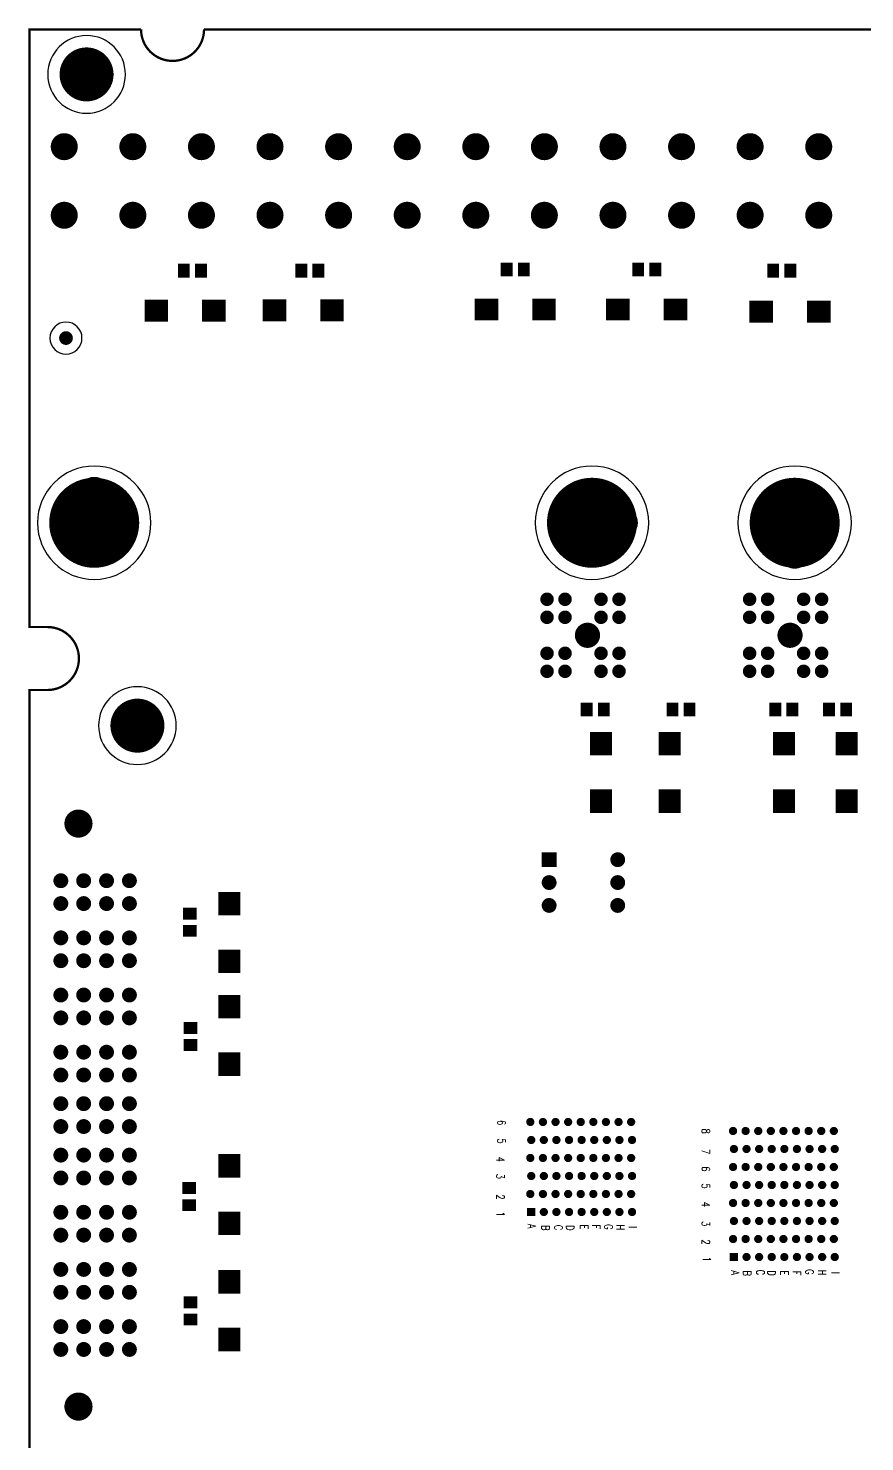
# Model space of a CAD drawing. Extents: x 0 to 432, y 0 to 280.
# Drawn here: x -0.1 to 92.8, y 122.5 to 279.5 of the extents above; entities that cross this region are included whole.
import ezdxf

# ---------------------------------------------------------------- set-up
doc = ezdxf.new("R2010")
doc.units = 0
doc.header["$MEASUREMENT"] = 0
doc.linetypes.add('KEEPOUT_00011000$0', pattern=[2, 1, 1])
doc.linetypes.add('KEEPOUT_00011110$0', pattern=[2, 1, 1])
doc.layers.get('0').update_dxf_attribs({"linetype": 'CONTINUOUS'})
for name, color, linetype in [('BOARD_OUTLINE_00', 3, 'CONTINUOUS'), ('DRIL_PLTE_THRU_07', 176, 'CONTINUOUS'), ('DRIL_SYMBOL', 3, 'CONTINUOUS'), ('KEEPOUT_-1', 3, 'CONTINUOUS'), ('KEEPOUT_00', 6, 'CONTINUOUS'), ('KEEPOUT_07', 6, 'CONTINUOUS'), ('PADS_INNER', 5, 'CONTINUOUS'), ('PADS_TOP', 1, 'CONTINUOUS'), ('PART_TOP_TEXT_26', 112, 'CONTINUOUS')]:
    doc.layers.add(name, color=color, linetype=linetype)
doc.styles.add('W0$127', font='simplex', dxfattribs={"width": 0.75})

# ---------------------------------------------------------------- blocks, each defined once
blk = doc.blocks.new('BOARD_1')
at = {"layer": 'BOARD_OUTLINE_00', "const_width": 0.254}
blk.add_lwpolyline([(290.399978, 279.4), (139.400026, 279.4, -1), (132.4, 279.4), (19.4, 279.4, -1), (12.4, 279.4), (0, 279.4), (0, 213.01), (2, 213.01, -1), (2, 206.01), (0, 206.01), (0, 63), (2, 63, -1), (2, 56), (0, 56), (0, 0), (431.8, 0)], format="xyb", dxfattribs=at)
blk = doc.blocks.new('PART_BODY_TOP_1039')
at = {"layer": 'KEEPOUT_-1', "linetype": 'KEEPOUT_00011000$0'}
blk.add_lwpolyline([(-6.3, 0, 1), (6.3, 0, 1)], format="xyb", close=True, dxfattribs=at)
at = {"layer": 'KEEPOUT_07', "linetype": 'KEEPOUT_00011000$0'}
blk.add_lwpolyline([(-6.3, 0, 1), (6.3, 0, 1)], format="xyb", close=True, dxfattribs=at)
blk = doc.blocks.new('DRIL_SYMBOL_5$15')
at = {"layer": 'DRIL_SYMBOL', "const_width": 0.0508}
for points in [[(-0.254, 0), (0.254, 0)], [(0, -0.254), (0, 0.254)]]:
    blk.add_lwpolyline(points, dxfattribs=at)
blk = doc.blocks.new('DRIL_HOLE_5$15')
at = {"const_width": 2.575}
blk.add_lwpolyline([(-1.2875, 0, 1), (1.2875, 0, 1)], format="xyb", close=True, dxfattribs=at)
blk.add_blockref('DRIL_SYMBOL_5$15', (0, 0))
blk = doc.blocks.new('PAD_0')
at = {"const_width": 5}
blk.add_lwpolyline([(0, -2.5, 1), (0, 2.5, 1)], format="xyb", close=True, dxfattribs=at)
blk = doc.blocks.new('STK_TOP_6')
at = {"layer": 'DRIL_PLTE_THRU_07'}
blk.add_blockref('DRIL_HOLE_5$15', (0, 0), dxfattribs=at)
at = {"layer": 'PADS_INNER'}
blk.add_blockref('PAD_0', (0, 0), dxfattribs=at)
at = {"layer": 'PADS_TOP'}
blk.add_blockref('PAD_0', (0, 0), dxfattribs=at)
blk = doc.blocks.new('DRIL_SYMBOL_2$55')
at = {"layer": 'DRIL_SYMBOL', "const_width": 0.0508}
for points in [[(-0.254, 0), (0.254, 0)], [(0, -0.254), (0, 0.254)]]:
    blk.add_lwpolyline(points, dxfattribs=at)
blk = doc.blocks.new('DRIL_HOLE_2$55')
at = {"const_width": 1.275}
blk.add_lwpolyline([(-0.6375, 0, 1), (0.6375, 0, 1)], format="xyb", close=True, dxfattribs=at)
blk.add_blockref('DRIL_SYMBOL_2$55', (0, 0))
blk = doc.blocks.new('PAD_1')
at = {"const_width": 1.75}
blk.add_lwpolyline([(0, -0.875, 1), (0, 0.875, 1)], format="xyb", close=True, dxfattribs=at)
blk = doc.blocks.new('STK_TOP_7')
at = {"layer": 'DRIL_PLTE_THRU_07'}
blk.add_blockref('DRIL_HOLE_2$55', (0, 0), dxfattribs=at)
at = {"layer": 'PADS_INNER'}
blk.add_blockref('PAD_1', (0, 0), dxfattribs=at)
at = {"layer": 'PADS_TOP'}
blk.add_blockref('PAD_1', (0, 0), dxfattribs=at)
blk = doc.blocks.new('SYM_TOP_5')
for name, p in [('PART_BODY_TOP_1039', (0, 0)), ('STK_TOP_6', (0, 0)), ('STK_TOP_7', (3.35, 0))]:
    blk.add_blockref(name, p)
blk = doc.blocks.new('PART_TOP_0')
blk.add_blockref('SYM_TOP_5', (0, 0))
blk = doc.blocks.new('PART_TOP_2')
blk.add_blockref('SYM_TOP_5', (0, 0))
blk = doc.blocks.new('PART_TOP_7')
blk.add_blockref('SYM_TOP_5', (0, 0))
blk = doc.blocks.new('PART_BODY_TOP_1041')
at = {"layer": 'PART_TOP_TEXT_26', "style": 'W0$127', "width": 0.75}
for s, p in [('I', (8.636, 5.2832)), ('G', (8.3566, 2.413)), ('H', (8.4074, 3.81)), ('F', (8.5344, 0.9906)), ('E', (8.509, -0.381)), ('D', (8.4836, -1.8034)), ('C', (8.4074, -3.048)), ('B', (8.509, -4.5212)), ('A', (8.4836, -5.842)), ('8', (-7.2644, -9.1186)), ('7', (-4.9784, -9.1186)), ('6', (-3.0734, -9.1186)), ('5', (-1.1684, -9.1186)), ('4', (0.8636, -9.1186)), ('3', (3.0226, -9.1186)), ('2', (5.0546, -9.1186)), ('1', (6.9596, -8.9916))]:
    blk.add_text(s, height=0.889, dxfattribs=at).set_placement(p)
blk = doc.blocks.new('DRIL_SYMBOL_0$5')
at = {"layer": 'DRIL_SYMBOL', "const_width": 0.0508}
for points in [[(-0.254, 0), (0.254, 0)], [(0, -0.254), (0, 0.254)]]:
    blk.add_lwpolyline(points, dxfattribs=at)
blk = doc.blocks.new('DRIL_HOLE_0$5')
at = {"const_width": 0.25}
blk.add_lwpolyline([(-0.125, 0, 1), (0.125, 0, 1)], format="xyb", close=True, dxfattribs=at)
blk.add_blockref('DRIL_SYMBOL_0$5', (0, 0))
blk = doc.blocks.new('PAD_2')
at = {"const_width": 0.4572}
blk.add_lwpolyline([(0, -0.2286, 1), (0, 0.2286, 1)], format="xyb", close=True, dxfattribs=at)
blk = doc.blocks.new('STK_TOP_8')
at = {"layer": 'DRIL_PLTE_THRU_07'}
blk.add_blockref('DRIL_HOLE_0$5', (0, 0), dxfattribs=at)
at = {"layer": 'PADS_INNER'}
blk.add_blockref('PAD_2', (0, 0), dxfattribs=at)
at = {"layer": 'PADS_TOP'}
blk.add_blockref('PAD_2', (0, 0), dxfattribs=at)
blk = doc.blocks.new('PAD_4')
at = {"const_width": 0.9144}
blk.add_lwpolyline([(-0.4572, 0), (0.4572, 0)], dxfattribs=at)
blk = doc.blocks.new('STK_TOP_10')
at = {"layer": 'DRIL_PLTE_THRU_07'}
blk.add_blockref('DRIL_HOLE_0$5', (0, 0), dxfattribs=at)
at = {"layer": 'PADS_INNER'}
blk.add_blockref('PAD_4', (0, 0), dxfattribs=at)
at = {"layer": 'PADS_TOP'}
blk.add_blockref('PAD_4', (0, 0), dxfattribs=at)
blk = doc.blocks.new('SYM_TOP_7')
for name, p in [('STK_TOP_8', (-7, 5.55)), ('PART_BODY_TOP_1041', (0, 0)), ('STK_TOP_8', (-5, 5.65)), ('STK_TOP_8', (-3, 5.55)), ('STK_TOP_8', (-1, 5.65)), ('STK_TOP_8', (1, 5.55)), ('STK_TOP_8', (3, 5.65)), ('STK_TOP_8', (5, 5.55)), ('STK_TOP_8', (7, 5.65)), ('STK_TOP_8', (-7, 4.15)), ('STK_TOP_8', (-7, 2.75)), ('STK_TOP_8', (-5, 4.25)), ('STK_TOP_8', (-5, 2.85)), ('STK_TOP_8', (-3, 4.15)), ('STK_TOP_8', (-3, 2.75)), ('STK_TOP_8', (-1, 4.25)), ('STK_TOP_8', (-1, 2.85)), ('STK_TOP_8', (1, 4.15)), ('STK_TOP_8', (1, 2.75)), ('STK_TOP_8', (3, 4.25)), ('STK_TOP_8', (3, 2.85)), ('STK_TOP_8', (5, 4.15)), ('STK_TOP_8', (5, 2.75)), ('STK_TOP_8', (7, 4.25)), ('STK_TOP_8', (7, 2.85)), ('STK_TOP_8', (-7, 1.35)), ('STK_TOP_8', (-5, 1.45)), ('STK_TOP_8', (-3, 1.35)), ('STK_TOP_8', (-1, 1.45)), ('STK_TOP_8', (1, 1.35)), ('STK_TOP_8', (3, 1.45)), ('STK_TOP_8', (5, 1.35)), ('STK_TOP_8', (7, 1.45)), ('STK_TOP_8', (-7, -0.05)), ('STK_TOP_8', (-5, 0.05)), ('STK_TOP_8', (-3, -0.05)), ('STK_TOP_8', (-1, 0.05)), ('STK_TOP_8', (1, -0.05)), ('STK_TOP_8', (3, 0.05)), ('STK_TOP_8', (5, -0.05)), ('STK_TOP_8', (7, 0.05)), ('STK_TOP_8', (-7, -1.45)), ('STK_TOP_8', (-5, -1.35)), ('STK_TOP_8', (-3, -1.45)), ('STK_TOP_8', (-1, -1.35)), ('STK_TOP_8', (1, -1.45)), ('STK_TOP_8', (3, -1.35)), ('STK_TOP_8', (5, -1.45)), ('STK_TOP_8', (7, -1.35)), ('STK_TOP_8', (-7, -2.85)), ('STK_TOP_8', (-5, -2.75)), ('STK_TOP_8', (-3, -2.85)), ('STK_TOP_8', (-1, -2.75)), ('STK_TOP_8', (1, -2.85)), ('STK_TOP_8', (3, -2.75)), ('STK_TOP_8', (5, -2.85)), ('STK_TOP_8', (7, -2.75)), ('STK_TOP_8', (-7, -4.25)), ('STK_TOP_8', (-5, -4.15)), ('STK_TOP_8', (-3, -4.25)), ('STK_TOP_8', (-1, -4.15)), ('STK_TOP_8', (1, -4.25)), ('STK_TOP_8', (3, -4.15)), ('STK_TOP_8', (5, -4.25)), ('STK_TOP_8', (7, -4.15)), ('STK_TOP_8', (-7, -5.65)), ('STK_TOP_8', (-5, -5.55)), ('STK_TOP_8', (-3, -5.65)), ('STK_TOP_8', (-1, -5.55)), ('STK_TOP_8', (1, -5.65)), ('STK_TOP_8', (3, -5.55)), ('STK_TOP_8', (5, -5.65)), ('STK_TOP_10', (7, -5.55))]:
    blk.add_blockref(name, p)
blk = doc.blocks.new('PART_TOP_53')
blk.add_blockref('SYM_TOP_7', (0, 0))
blk = doc.blocks.new('DRIL_SYMBOL_1$6')
at = {"layer": 'DRIL_SYMBOL', "const_width": 0.0508}
for points in [[(-0.254, 0), (0.254, 0)], [(0, -0.254), (0, 0.254)]]:
    blk.add_lwpolyline(points, dxfattribs=at)
blk = doc.blocks.new('DRIL_HOLE_1$6')
at = {"const_width": 0.8}
blk.add_lwpolyline([(-0.4, 0, 1), (0.4, 0, 1)], format="xyb", close=True, dxfattribs=at)
blk.add_blockref('DRIL_SYMBOL_1$6', (0, 0))
blk = doc.blocks.new('PAD_5')
at = {"const_width": 1.5}
blk.add_lwpolyline([(0, -0.75, 1), (0, 0.75, 1)], format="xyb", close=True, dxfattribs=at)
blk = doc.blocks.new('PAD_7')
at = {"const_width": 3}
blk.add_lwpolyline([(-1.5, 0), (1.5, 0)], dxfattribs=at)
blk = doc.blocks.new('STK_TOP_13')
at = {"layer": 'DRIL_PLTE_THRU_07'}
blk.add_blockref('DRIL_HOLE_1$6', (0, 0), dxfattribs=at)
at = {"layer": 'PADS_INNER'}
blk.add_blockref('PAD_5', (0, 0), dxfattribs=at)
at = {"layer": 'PADS_TOP'}
blk.add_blockref('PAD_7', (0, 0), dxfattribs=at)
blk = doc.blocks.new('STK_TOP_12')
at = {"layer": 'DRIL_PLTE_THRU_07'}
blk.add_blockref('DRIL_HOLE_1$6', (0, 0), dxfattribs=at)
at = {"layer": 'PADS_INNER'}
blk.add_blockref('PAD_5', (0, 0), dxfattribs=at)
at = {"layer": 'PADS_TOP'}
blk.add_blockref('PAD_5', (0, 0), dxfattribs=at)
blk = doc.blocks.new('SYM_TOP_11')
for name, p in [('STK_TOP_12', (-49.7078, 3.6322)), ('STK_TOP_12', (-42.0878, 3.6322)), ('STK_TOP_12', (-34.4678, 3.6322)), ('STK_TOP_12', (-26.8478, 3.6322)), ('STK_TOP_12', (-19.2278, 3.6322)), ('STK_TOP_12', (-11.6078, 3.6322)), ('STK_TOP_12', (-3.9878, 3.6322)), ('STK_TOP_12', (3.6322, 3.6322)), ('STK_TOP_12', (11.2522, 3.6322)), ('STK_TOP_12', (18.8722, 3.6322)), ('STK_TOP_12', (26.4922, 3.6322)), ('STK_TOP_12', (34.1122, 3.6322)), ('STK_TOP_12', (41.7322, 3.6322)), ('STK_TOP_12', (49.3522, 3.6322)), ('STK_TOP_13', (-49.7078, -3.9878)), ('STK_TOP_12', (-42.0878, -3.9878)), ('STK_TOP_12', (-34.4678, -3.9878)), ('STK_TOP_12', (-26.8478, -3.9878)), ('STK_TOP_12', (-19.2278, -3.9878)), ('STK_TOP_12', (-11.6078, -3.9878)), ('STK_TOP_12', (-3.9878, -3.9878)), ('STK_TOP_12', (3.6322, -3.9878)), ('STK_TOP_12', (11.2522, -3.9878)), ('STK_TOP_12', (18.8722, -3.9878)), ('STK_TOP_12', (26.4922, -3.9878)), ('STK_TOP_12', (34.1122, -3.9878)), ('STK_TOP_12', (41.7322, -3.9878)), ('STK_TOP_12', (49.3522, -3.9878))]:
    blk.add_blockref(name, p)
blk = doc.blocks.new('PART_TOP_80')
blk.add_blockref('SYM_TOP_11', (0, 0))
blk = doc.blocks.new('DRIL_SYMBOL_1$01981')
at = {"layer": 'DRIL_SYMBOL', "const_width": 0.0508}
for points in [[(-0.254, 0), (0.254, 0)], [(0, -0.254), (0, 0.254)]]:
    blk.add_lwpolyline(points, dxfattribs=at)
blk = doc.blocks.new('DRIL_HOLE_1$01981')
at = {"const_width": 0.509905}
blk.add_lwpolyline([(-0.254952, 0, 1), (0.254952, 0, 1)], format="xyb", close=True, dxfattribs=at)
blk.add_blockref('DRIL_SYMBOL_1$01981', (0, 0))
blk = doc.blocks.new('PAD_8')
at = {"const_width": 0.827405}
blk.add_lwpolyline([(0, -0.413702, 1), (0, 0.413702, 1)], format="xyb", close=True, dxfattribs=at)
blk = doc.blocks.new('STK_TOP_14')
at = {"layer": 'DRIL_PLTE_THRU_07'}
blk.add_blockref('DRIL_HOLE_1$01981', (0, 0), dxfattribs=at)
at = {"layer": 'PADS_INNER'}
blk.add_blockref('PAD_8', (0, 0), dxfattribs=at)
at = {"layer": 'PADS_TOP'}
blk.add_blockref('PAD_8', (0, 0), dxfattribs=at)
blk = doc.blocks.new('DRIL_SYMBOL_2$489962')
at = {"layer": 'DRIL_SYMBOL', "const_width": 0.0508}
for points in [[(-0.254, 0), (0.254, 0)], [(0, -0.254), (0, 0.254)]]:
    blk.add_lwpolyline(points, dxfattribs=at)
blk = doc.blocks.new('DRIL_HOLE_2$489962')
at = {"const_width": 1.24498}
blk.add_lwpolyline([(-0.62249, 0, 1), (0.62249, 0, 1)], format="xyb", close=True, dxfattribs=at)
blk.add_blockref('DRIL_SYMBOL_2$489962', (0, 0))
blk = doc.blocks.new('PAD_10')
at = {"const_width": 1.56248}
blk.add_lwpolyline([(0, -0.78124, 1), (0, 0.78124, 1)], format="xyb", close=True, dxfattribs=at)
blk = doc.blocks.new('STK_TOP_15')
at = {"layer": 'DRIL_PLTE_THRU_07'}
blk.add_blockref('DRIL_HOLE_2$489962', (0, 0), dxfattribs=at)
at = {"layer": 'PADS_INNER'}
blk.add_blockref('PAD_10', (0, 0), dxfattribs=at)
at = {"layer": 'PADS_TOP'}
blk.add_blockref('PAD_10', (0, 0), dxfattribs=at)
blk = doc.blocks.new('SYM_TOP_12')
for name, p in [('STK_TOP_14', (-58.424572, 5.660136)), ('STK_TOP_14', (-55.884572, 5.660136)), ('STK_TOP_14', (-52.074572, 5.660136)), ('STK_TOP_14', (-49.534572, 5.660136)), ('STK_TOP_14', (-45.724572, 5.660136)), ('STK_TOP_14', (-43.184572, 5.660136)), ('STK_TOP_14', (-39.374572, 5.660136)), ('STK_TOP_14', (-36.834572, 5.660136)), ('STK_TOP_14', (-33.654746, 5.660136)), ('STK_TOP_14', (-31.114746, 5.660136)), ('STK_TOP_14', (-27.939746, 5.660136)), ('STK_TOP_14', (-25.399746, 5.660136)), ('STK_TOP_14', (-21.589746, 5.660136)), ('STK_TOP_14', (-19.049746, 5.660136)), ('STK_TOP_14', (-15.239746, 5.660136)), ('STK_TOP_14', (-12.699746, 5.660136)), ('STK_TOP_14', (-8.889746, 5.660136)), ('STK_TOP_14', (-6.349746, 5.660136)), ('STK_TOP_14', (-58.424572, 3.120136)), ('STK_TOP_14', (-55.884572, 3.120136)), ('STK_TOP_14', (-52.074572, 3.120136)), ('STK_TOP_14', (-49.534572, 3.120136)), ('STK_TOP_14', (-45.724572, 3.120136)), ('STK_TOP_14', (-43.184572, 3.120136)), ('STK_TOP_14', (-39.374572, 3.120136)), ('STK_TOP_14', (-36.834572, 3.120136)), ('STK_TOP_14', (-33.654746, 3.120136)), ('STK_TOP_14', (-31.114746, 3.120136)), ('STK_TOP_14', (-27.939746, 3.120136)), ('STK_TOP_14', (-25.399746, 3.120136)), ('STK_TOP_14', (-21.589746, 3.120136)), ('STK_TOP_14', (-19.049746, 3.120136)), ('STK_TOP_14', (-15.239746, 3.120136)), ('STK_TOP_14', (-12.699746, 3.120136)), ('STK_TOP_14', (-8.889746, 3.120136)), ('STK_TOP_14', (-6.349746, 3.120136)), ('STK_TOP_15', (-64.769746, 0)), ('STK_TOP_14', (-58.424572, 0.580136)), ('STK_TOP_14', (-55.884572, 0.580136)), ('STK_TOP_14', (-52.074572, 0.580136)), ('STK_TOP_14', (-49.534572, 0.580136)), ('STK_TOP_14', (-45.724572, 0.580136)), ('STK_TOP_14', (-43.184572, 0.580136)), ('STK_TOP_14', (-39.374572, 0.580136)), ('STK_TOP_14', (-36.834572, 0.580136)), ('STK_TOP_14', (-33.654746, 0.580136)), ('STK_TOP_14', (-31.114746, 0.580136)), ('STK_TOP_14', (-27.939746, 0.580136)), ('STK_TOP_14', (-25.399746, 0.580136)), ('STK_TOP_14', (-21.589746, 0.580136)), ('STK_TOP_14', (-19.049746, 0.580136)), ('STK_TOP_14', (-15.239746, 0.580136)), ('STK_TOP_14', (-12.699746, 0.580136)), ('STK_TOP_14', (-8.889746, 0.580136)), ('STK_TOP_14', (-6.349746, 0.580136)), ('STK_TOP_15', (0, 0)), ('STK_TOP_14', (-58.424572, -1.959864)), ('STK_TOP_14', (-55.884572, -1.959864)), ('STK_TOP_14', (-52.074572, -1.959864)), ('STK_TOP_14', (-49.534572, -1.959864)), ('STK_TOP_14', (-45.724572, -1.959864)), ('STK_TOP_14', (-43.184572, -1.959864)), ('STK_TOP_14', (-39.374572, -1.959864)), ('STK_TOP_14', (-36.834572, -1.959864)), ('STK_TOP_14', (-33.654746, -1.959864)), ('STK_TOP_14', (-31.114746, -1.959864)), ('STK_TOP_14', (-27.939746, -1.959864)), ('STK_TOP_14', (-25.399746, -1.959864)), ('STK_TOP_14', (-21.589746, -1.959864)), ('STK_TOP_14', (-19.049746, -1.959864)), ('STK_TOP_14', (-15.239746, -1.959864)), ('STK_TOP_14', (-12.699746, -1.959864)), ('STK_TOP_14', (-8.889746, -1.959864)), ('STK_TOP_14', (-6.349746, -1.959864))]:
    blk.add_blockref(name, p)
blk = doc.blocks.new('PART_TOP_81')
blk.add_blockref('SYM_TOP_12', (0, 0))
blk = doc.blocks.new('PART_BODY_TOP_1056')
at = {"layer": 'PART_TOP_TEXT_26', "style": 'W0$127', "width": 0.75}
for s, p in [('H', (6.3754, 3.9116)), ('I', (6.5532, 5.3086)), ('G', (6.35, 2.5908)), ('F', (6.4008, 1.2192)), ('E', (6.4008, -0.1016)), ('D', (6.4516, -1.6764)), ('C', (6.4262, -2.9718)), ('B', (6.4516, -4.3942)), ('A', (6.3246, -5.9182)), ('6', (-5.207, -9.2964)), ('5', (-3.175, -9.2964)), ('4', (-1.143, -9.4234)), ('3', (0.762, -9.4234)), ('2', (3.048, -9.4234)), ('1', (4.953, -9.4234))]:
    blk.add_text(s, height=0.889, dxfattribs=at).set_placement(p)
blk = doc.blocks.new('STK_TOP_11')
at = {"layer": 'DRIL_PLTE_THRU_07'}
blk.add_blockref('DRIL_HOLE_0$5', (0, 0), dxfattribs=at)
at = {"layer": 'PADS_INNER'}
blk.add_blockref('PAD_4', (0, 0), dxfattribs=at)
at = {"layer": 'PADS_TOP'}
blk.add_blockref('PAD_4', (0, 0), dxfattribs=at)
blk = doc.blocks.new('SYM_TOP_22')
for name, p in [('STK_TOP_8', (-5, 5.55)), ('PART_BODY_TOP_1056', (0, 0)), ('STK_TOP_8', (-3, 5.65)), ('STK_TOP_8', (-1, 5.55)), ('STK_TOP_8', (1, 5.65)), ('STK_TOP_8', (3, 5.55)), ('STK_TOP_8', (5, 5.65)), ('STK_TOP_8', (-5, 4.15)), ('STK_TOP_8', (-5, 2.75)), ('STK_TOP_8', (-3, 4.25)), ('STK_TOP_8', (-3, 2.85)), ('STK_TOP_8', (-1, 4.15)), ('STK_TOP_8', (-1, 2.75)), ('STK_TOP_8', (1, 4.25)), ('STK_TOP_8', (1, 2.85)), ('STK_TOP_8', (3, 4.15)), ('STK_TOP_8', (3, 2.75)), ('STK_TOP_8', (5, 4.25)), ('STK_TOP_8', (5, 2.85)), ('STK_TOP_8', (-5, 1.35)), ('STK_TOP_8', (-3, 1.45)), ('STK_TOP_8', (-1, 1.35)), ('STK_TOP_8', (1, 1.45)), ('STK_TOP_8', (3, 1.35)), ('STK_TOP_8', (5, 1.45)), ('STK_TOP_8', (-5, -0.05)), ('STK_TOP_8', (-3, 0.05)), ('STK_TOP_8', (-1, -0.05)), ('STK_TOP_8', (1, 0.05)), ('STK_TOP_8', (3, -0.05)), ('STK_TOP_8', (5, 0.05)), ('STK_TOP_8', (-5, -1.45)), ('STK_TOP_8', (-3, -1.35)), ('STK_TOP_8', (-1, -1.45)), ('STK_TOP_8', (1, -1.35)), ('STK_TOP_8', (3, -1.45)), ('STK_TOP_8', (5, -1.35)), ('STK_TOP_8', (-5, -2.85)), ('STK_TOP_8', (-3, -2.75)), ('STK_TOP_8', (-1, -2.85)), ('STK_TOP_8', (1, -2.75)), ('STK_TOP_8', (3, -2.85)), ('STK_TOP_8', (5, -2.75)), ('STK_TOP_8', (-5, -4.25)), ('STK_TOP_8', (-3, -4.15)), ('STK_TOP_8', (-1, -4.25)), ('STK_TOP_8', (1, -4.15)), ('STK_TOP_8', (3, -4.25)), ('STK_TOP_8', (5, -4.15)), ('STK_TOP_8', (-5, -5.65)), ('STK_TOP_8', (-3, -5.55)), ('STK_TOP_8', (-1, -5.65)), ('STK_TOP_8', (1, -5.55)), ('STK_TOP_8', (3, -5.65)), ('STK_TOP_11', (5, -5.55))]:
    blk.add_blockref(name, p)
blk = doc.blocks.new('PART_TOP_84')
blk.add_blockref('SYM_TOP_22', (0, 0))
blk = doc.blocks.new('DRIL_HOLE_0')
blk.add_lwpolyline([(0, 0, 1), (0, 0, 1)], format="xyb", close=True)
blk = doc.blocks.new('PAD_12')
blk.add_lwpolyline([(0, 0, 1), (0, 0, 1)], format="xyb", close=True)
blk = doc.blocks.new('PAD_13')
at = {"const_width": 1.321}
blk.add_lwpolyline([(-0.762, 0), (0.762, 0)], dxfattribs=at)
blk = doc.blocks.new('STK_TOP_21')
at = {"layer": 'DRIL_PLTE_THRU_07'}
blk.add_blockref('DRIL_HOLE_0', (0, 0), dxfattribs=at)
at = {"layer": 'PADS_INNER'}
blk.add_blockref('PAD_12', (0, 0), dxfattribs=at)
at = {"layer": 'PADS_TOP', "rotation": 90}
blk.add_blockref('PAD_13', (0, 0), dxfattribs=at)
blk = doc.blocks.new('SYM_TOP_18')
for p in [(-0.94996, 0), (0.94996, 0)]:
    blk.add_blockref('STK_TOP_21', p)
blk = doc.blocks.new('PART_TOP_85')
blk.add_blockref('SYM_TOP_18', (0, 0))
blk = doc.blocks.new('PART_TOP_86')
blk.add_blockref('SYM_TOP_18', (0, 0))
blk = doc.blocks.new('PART_TOP_87')
blk.add_blockref('SYM_TOP_18', (0, 0))
blk = doc.blocks.new('PART_TOP_88')
blk.add_blockref('SYM_TOP_18', (0, 0))
blk = doc.blocks.new('PART_TOP_89')
blk.add_blockref('SYM_TOP_18', (0, 0))
blk = doc.blocks.new('PART_TOP_90')
blk.add_blockref('SYM_TOP_18', (0, 0))
blk = doc.blocks.new('PART_TOP_91')
blk.add_blockref('SYM_TOP_18', (0, 0))
blk = doc.blocks.new('PART_TOP_94')
blk.add_blockref('SYM_TOP_18', (0, 0))
blk = doc.blocks.new('PART_TOP_101')
blk.add_blockref('SYM_TOP_18', (0, 0))
blk = doc.blocks.new('PART_TOP_102')
blk.add_blockref('SYM_TOP_18', (0, 0))
blk = doc.blocks.new('PART_TOP_105')
blk.add_blockref('SYM_TOP_18', (0, 0))
blk = doc.blocks.new('PART_TOP_106')
blk.add_blockref('SYM_TOP_18', (0, 0))
blk = doc.blocks.new('PART_TOP_187')
blk.add_blockref('SYM_TOP_18', (0, 0))
blk = doc.blocks.new('DRIL_SYMBOL_1$016')
at = {"layer": 'DRIL_SYMBOL', "const_width": 0.0508}
for points in [[(-0.254, 0), (0.254, 0)], [(0, -0.254), (0, 0.254)]]:
    blk.add_lwpolyline(points, dxfattribs=at)
blk = doc.blocks.new('DRIL_HOLE_1$016')
at = {"const_width": 0.508}
blk.add_lwpolyline([(-0.254, 0, 1), (0.254, 0, 1)], format="xyb", close=True, dxfattribs=at)
blk.add_blockref('DRIL_SYMBOL_1$016', (0, 0))
blk = doc.blocks.new('PAD_14')
at = {"const_width": 0.8255}
blk.add_lwpolyline([(0, -0.41275, 1), (0, 0.41275, 1)], format="xyb", close=True, dxfattribs=at)
blk = doc.blocks.new('PAD_15')
at = {"const_width": 1.651}
blk.add_lwpolyline([(-0.8255, 0), (0.8255, 0)], dxfattribs=at)
blk = doc.blocks.new('STK_TOP_26')
at = {"layer": 'DRIL_PLTE_THRU_07'}
blk.add_blockref('DRIL_HOLE_1$016', (0, 0), dxfattribs=at)
at = {"layer": 'PADS_INNER'}
blk.add_blockref('PAD_14', (0, 0), dxfattribs=at)
at = {"layer": 'PADS_TOP'}
blk.add_blockref('PAD_15', (0, 0), dxfattribs=at)
blk = doc.blocks.new('STK_TOP_25')
at = {"layer": 'DRIL_PLTE_THRU_07'}
blk.add_blockref('DRIL_HOLE_1$016', (0, 0), dxfattribs=at)
at = {"layer": 'PADS_INNER'}
blk.add_blockref('PAD_14', (0, 0), dxfattribs=at)
at = {"layer": 'PADS_TOP'}
blk.add_blockref('PAD_14', (0, 0), dxfattribs=at)
blk = doc.blocks.new('SYM_TOP_21')
for name, p in [('STK_TOP_26', (0, 0)), ('STK_TOP_25', (7.62, 0)), ('STK_TOP_25', (0, -2.54)), ('STK_TOP_25', (7.62, -2.54)), ('STK_TOP_25', (0, -5.08)), ('STK_TOP_25', (7.62, -5.08))]:
    blk.add_blockref(name, p)
blk = doc.blocks.new('PART_TOP_213')
blk.add_blockref('SYM_TOP_21', (0, 0))
blk = doc.blocks.new('PART_BODY_TOP_1047')
at = {"layer": 'KEEPOUT_00', "linetype": 'KEEPOUT_00011000$0'}
blk.add_lwpolyline([(-4.318, 0, 1), (4.318, 0, 1)], format="xyb", close=True, dxfattribs=at)
blk = doc.blocks.new('DRIL_SYMBOL_3$5')
at = {"layer": 'DRIL_SYMBOL', "const_width": 0.0508}
for points in [[(-0.254, 0), (0.254, 0)], [(0, -0.254), (0, 0.254)]]:
    blk.add_lwpolyline(points, dxfattribs=at)
blk = doc.blocks.new('DRIL_HOLE_3$5')
at = {"const_width": 1.75}
blk.add_lwpolyline([(-0.875, 0, 1), (0.875, 0, 1)], format="xyb", close=True, dxfattribs=at)
blk.add_blockref('DRIL_SYMBOL_3$5', (0, 0))
blk = doc.blocks.new('PAD_16')
at = {"const_width": 3}
blk.add_lwpolyline([(0, -1.5, 1), (0, 1.5, 1)], format="xyb", close=True, dxfattribs=at)
blk = doc.blocks.new('STK_TOP_16')
at = {"layer": 'DRIL_PLTE_THRU_07'}
blk.add_blockref('DRIL_HOLE_3$5', (0, 0), dxfattribs=at)
at = {"layer": 'PADS_INNER'}
blk.add_blockref('PAD_16', (0, 0), dxfattribs=at)
at = {"layer": 'PADS_TOP'}
blk.add_blockref('PAD_16', (0, 0), dxfattribs=at)
blk = doc.blocks.new('SYM_TOP_13')
for name in ['PART_BODY_TOP_1047', 'STK_TOP_16']:
    blk.add_blockref(name, (0, 0))
blk = doc.blocks.new('PART_TOP_218')
blk.add_blockref('SYM_TOP_13', (0, 0))
blk = doc.blocks.new('PART_TOP_228')
blk.add_blockref('SYM_TOP_13', (0, 0))
blk = doc.blocks.new('DRIL_SYMBOL_0$85')
at = {"layer": 'DRIL_SYMBOL', "const_width": 0.0508}
for points in [[(-0.254, 0), (0.254, 0)], [(0, -0.254), (0, 0.254)]]:
    blk.add_lwpolyline(points, dxfattribs=at)
blk = doc.blocks.new('DRIL_HOLE_0$85')
at = {"const_width": 0.425}
blk.add_lwpolyline([(-0.2125, 0, 1), (0.2125, 0, 1)], format="xyb", close=True, dxfattribs=at)
blk.add_blockref('DRIL_SYMBOL_0$85', (0, 0))
blk = doc.blocks.new('PAD_17')
at = {"const_width": 0.75}
blk.add_lwpolyline([(0, -0.375, 1), (0, 0.375, 1)], format="xyb", close=True, dxfattribs=at)
blk = doc.blocks.new('STK_TOP_23')
at = {"layer": 'DRIL_PLTE_THRU_07'}
blk.add_blockref('DRIL_HOLE_0$85', (0, 0), dxfattribs=at)
at = {"layer": 'PADS_INNER'}
blk.add_blockref('PAD_17', (0, 0), dxfattribs=at)
at = {"layer": 'PADS_TOP'}
blk.add_blockref('PAD_17', (0, 0), dxfattribs=at)
blk = doc.blocks.new('DRIL_SYMBOL_2$1')
at = {"layer": 'DRIL_SYMBOL', "const_width": 0.0508}
for points in [[(-0.254, 0), (0.254, 0)], [(0, -0.254), (0, 0.254)]]:
    blk.add_lwpolyline(points, dxfattribs=at)
blk = doc.blocks.new('DRIL_HOLE_2$1')
at = {"const_width": 1.05}
blk.add_lwpolyline([(-0.525, 0, 1), (0.525, 0, 1)], format="xyb", close=True, dxfattribs=at)
blk.add_blockref('DRIL_SYMBOL_2$1', (0, 0))
blk = doc.blocks.new('PAD_19')
at = {"const_width": 1.4}
blk.add_lwpolyline([(0, -0.7, 1), (0, 0.7, 1)], format="xyb", close=True, dxfattribs=at)
blk = doc.blocks.new('STK_TOP_24')
at = {"layer": 'DRIL_PLTE_THRU_07'}
blk.add_blockref('DRIL_HOLE_2$1', (0, 0), dxfattribs=at)
at = {"layer": 'PADS_INNER'}
blk.add_blockref('PAD_19', (0, 0), dxfattribs=at)
at = {"layer": 'PADS_TOP'}
blk.add_blockref('PAD_19', (0, 0), dxfattribs=at)
blk = doc.blocks.new('SYM_TOP_20')
for name, p in [('STK_TOP_23', (-4.00101, 3.5052)), ('STK_TOP_23', (-2.001012, 3.5052)), ('STK_TOP_23', (1.99898, 3.5052)), ('STK_TOP_23', (3.998976, 3.5052)), ('STK_TOP_23', (-4.001008, 1.505204)), ('STK_TOP_23', (-2.001012, 1.505204)), ('STK_TOP_23', (1.99898, 1.505204)), ('STK_TOP_23', (3.998976, 1.505204)), ('STK_TOP_24', (0, 0)), ('STK_TOP_23', (-4.00101, -2.49479)), ('STK_TOP_23', (-2.001012, -2.494788)), ('STK_TOP_23', (1.99898, -2.49479)), ('STK_TOP_23', (3.998976, -2.494788)), ('STK_TOP_23', (-4.001008, -4.494784)), ('STK_TOP_23', (-2.001012, -4.494784)), ('STK_TOP_23', (1.99898, -4.494784)), ('STK_TOP_23', (3.998976, -4.494784))]:
    blk.add_blockref(name, p)
blk = doc.blocks.new('PART_TOP_241')
blk.add_blockref('SYM_TOP_20', (0, 0))
blk = doc.blocks.new('PART_TOP_242')
blk.add_blockref('SYM_TOP_20', (0, 0))
blk = doc.blocks.new('PAD_20')
at = {"const_width": 2.4384}
blk.add_lwpolyline([(-1.3081, 0), (1.3081, 0)], dxfattribs=at)
blk = doc.blocks.new('STK_TOP_28')
at = {"layer": 'DRIL_PLTE_THRU_07'}
blk.add_blockref('DRIL_HOLE_0', (0, 0), dxfattribs=at)
at = {"layer": 'PADS_INNER'}
blk.add_blockref('PAD_12', (0, 0), dxfattribs=at)
at = {"layer": 'PADS_TOP'}
blk.add_blockref('PAD_20', (0, 0), dxfattribs=at)
blk = doc.blocks.new('SYM_TOP_25')
for p in [(-3.2, 0), (3.2, 0)]:
    blk.add_blockref('STK_TOP_28', p)
blk = doc.blocks.new('PART_TOP_257')
blk.add_blockref('SYM_TOP_25', (0, 0))
blk = doc.blocks.new('PART_TOP_263')
blk.add_blockref('SYM_TOP_25', (0, 0))
blk = doc.blocks.new('PART_TOP_274')
blk.add_blockref('SYM_TOP_25', (0, 0))
blk = doc.blocks.new('PART_TOP_307')
blk.add_blockref('SYM_TOP_25', (0, 0))
blk = doc.blocks.new('PART_TOP_315')
blk.add_blockref('SYM_TOP_25', (0, 0))
blk = doc.blocks.new('PART_TOP_346')
blk.add_blockref('SYM_TOP_25', (0, 0))
blk = doc.blocks.new('PART_TOP_348')
blk.add_blockref('SYM_TOP_25', (0, 0))
blk = doc.blocks.new('PART_TOP_349')
blk.add_blockref('SYM_TOP_25', (0, 0))
blk = doc.blocks.new('PART_TOP_352')
blk.add_blockref('SYM_TOP_25', (0, 0))
blk = doc.blocks.new('PART_TOP_353')
blk.add_blockref('SYM_TOP_25', (0, 0))
blk = doc.blocks.new('PART_TOP_357')
blk.add_blockref('SYM_TOP_25', (0, 0))
blk = doc.blocks.new('PART_TOP_368')
blk.add_blockref('SYM_TOP_25', (0, 0))
blk = doc.blocks.new('PART_TOP_379')
blk.add_blockref('SYM_TOP_25', (0, 0))
blk = doc.blocks.new('PART_BODY_TOP_1058')
at = {"layer": 'KEEPOUT_-1', "linetype": 'KEEPOUT_00011110$0'}
blk.add_lwpolyline([(-1.778, 0, 1), (1.778, 0, 1)], format="xyb", close=True, dxfattribs=at)
blk = doc.blocks.new('PAD_21')
at = {"const_width": 0.762}
blk.add_lwpolyline([(0, -0.381, 1), (0, 0.381, 1)], format="xyb", close=True, dxfattribs=at)
blk = doc.blocks.new('STK_TOP_27')
at = {"layer": 'DRIL_PLTE_THRU_07'}
blk.add_blockref('DRIL_HOLE_0', (0, 0), dxfattribs=at)
at = {"layer": 'PADS_INNER'}
blk.add_blockref('PAD_12', (0, 0), dxfattribs=at)
at = {"layer": 'PADS_TOP'}
blk.add_blockref('PAD_21', (0, 0), dxfattribs=at)
blk = doc.blocks.new('SYM_TOP_24')
for name in ['PART_BODY_TOP_1058', 'STK_TOP_27']:
    blk.add_blockref(name, (0, 0))
blk = doc.blocks.new('PART_TOP_386')
blk.add_blockref('SYM_TOP_24', (0, 0))

msp = doc.modelspace()

# ---------------------------------------------------------------- block references
for name, p in [('BOARD_1', (0, 0)), ('PART_TOP_218', (6.35, 274.4)), ('PART_TOP_88', (53.975, 252.73)), ('PART_TOP_89', (68.58, 252.73)), ('PART_TOP_187', (83.58378, 252.60046)), ('PART_TOP_368', (53.975, 248.285)), ('PART_TOP_379', (68.58, 248.285)), ('PART_TOP_315', (84.49818, 248.05386)), ('PART_TOP_386', (4.064, 245.11)), ('PART_TOP_2', (62.5, 224.59)), ('PART_TOP_228', (12, 202.05)), ('PART_TOP_102', (72.39, 203.835)), ('PART_TOP_213', (57.74, 187.158))]:
    msp.add_blockref(name, p)
for name, p, rotation in [('PART_TOP_80', (53.22316, 262.38332), 180), ('PART_TOP_87', (18.10258, 252.60046), 180), ('PART_TOP_85', (31.15818, 252.60046), 180), ('PART_TOP_257', (17.29486, 248.14784), 180), ('PART_TOP_357', (30.42158, 248.18086), 180), ('PART_TOP_0', (7.2, 224.59), 90), ('PART_TOP_7', (85.02, 224.59), 270), ('PART_TOP_241', (62.00013, 212.09), 270), ('PART_TOP_242', (84.5048, 212.09), 270), ('PART_TOP_101', (62.865, 203.835), 180), ('PART_TOP_106', (83.82, 203.835), 180), ('PART_TOP_105', (89.789, 203.835), 180), ('PART_TOP_348', (63.5, 196.85), 270), ('PART_TOP_349', (71.12, 196.85), 270), ('PART_TOP_353', (83.82, 196.85), 270), ('PART_TOP_352', (90.805, 196.85), 270), ('PART_TOP_81', (5.45, 126.4), 270), ('PART_TOP_263', (22.225, 179.07), 270), ('PART_TOP_90', (17.82318, 180.21046), 270), ('PART_TOP_274', (22.225, 167.63746), 270), ('PART_TOP_91', (17.89938, 167.51046), 270), ('PART_TOP_84', (61.300106, 153.020014), 270), ('PART_TOP_53', (83.82, 150.02002), 270), ('PART_TOP_307', (22.225, 149.95906), 270), ('PART_TOP_94', (17.74698, 149.73046), 270), ('PART_TOP_346', (22.225, 137.05586), 270), ('PART_TOP_86', (17.89938, 137.03046), 270)]:
    msp.add_blockref(name, p, dxfattribs=dict(rotation=rotation))

doc.saveas('drawing.dxf')
